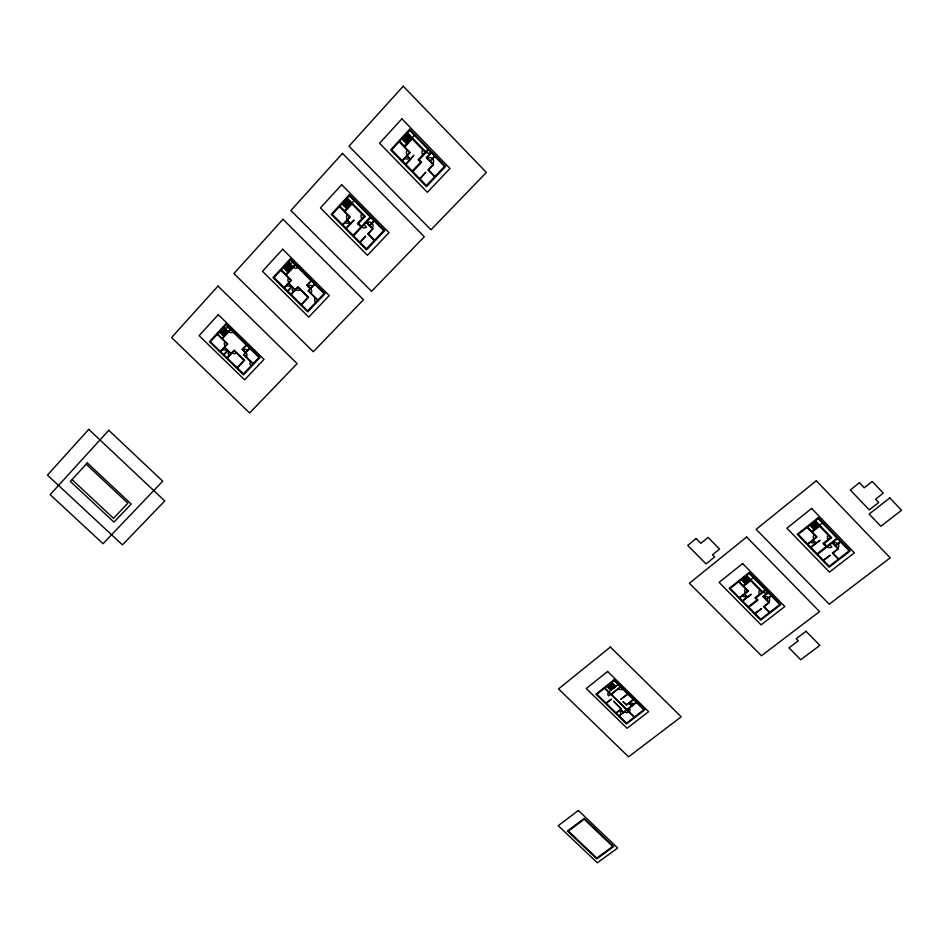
<?xml version="1.0" encoding="UTF-8"?>
<svg xmlns="http://www.w3.org/2000/svg" width="949" height="949" viewBox="0 0 949 949"><rect width="100%" height="100%" fill="white"/><g stroke="black" fill="none" stroke-linecap="round" stroke-linejoin="round"><path stroke-width="1.42" d="M222.73 330.335L222.291 331.201L223.11 330.691M222.92 330.513L224.83 328.437M221.663 334.202L225.957 329.54M222.042 338.425L230.334 329.445M285.602 269.872L290.608 264.451M344.345 206.23L349.612 200.524M404.286 141.282L409.814 135.292M222.339 338.71L230.619 329.73M294.914 264.557L285.898 274.308L281.319 269.765M354.06 200.607L344.582 210.856L339.92 206.147M414.416 135.339L404.44 146.11L399.707 141.247M285.969 275.424L295.495 265.127M344.629 212.007L352.53 203.477M404.488 147.32L412.779 138.352M220.346 351.367L227.214 343.953L217.297 334.297M220.631 351.64L227.748 343.977L217.535 334.036M284.154 287.571L290.904 280.311L280.821 270.299M342.553 224.711L349.647 217.072L339.398 206.716M402.127 160.583L409.577 152.552L399.161 141.84M284.451 287.867L291.45 280.323L286.23 275.139M342.85 225.008L350.217 217.084L344.902 211.722M402.423 160.891L410.158 152.564L404.772 147.012M223.667 354.594L227.499 350.466M223.952 354.867L227.784 350.75M287.535 290.928L291.592 286.574M345.994 228.175L350.24 223.608M350.513 223.323L354.096 220.085L346.29 228.472M405.614 164.165L410.087 159.361M410.371 159.064L413.823 155.351L405.923 164.474M287.832 291.213L291.877 286.871M226.989 357.82L234.118 350.169L244.557 360.335L237.404 367.939M227.274 358.093L234.166 350.715L244.023 360.323M290.916 294.261L297.939 286.752L308.555 297.286L301.521 304.759M291.213 294.558L297.974 287.322L308.01 297.274L301.224 304.475M364.119 216.313L357.441 223.466L360.893 226.953M358.022 224.047L365.223 216.336L347.275 198.163M427.916 149.278L418.118 159.764L420.514 162.232L412.293 171.022M246.242 344.973L242.125 349.386L245.447 352.625M428.509 149.883L419.256 159.776L421.653 162.243L412.874 171.615M242.647 349.398L246.526 345.258M353.064 235.305L370.229 216.989M311.106 280.667L306.752 285.317L310.133 288.674M431.131 152.587L426.315 157.724L432.993 164.616L427.987 169.93L434.654 176.775M307.298 285.329L311.402 280.951M353.645 235.886L370.81 217.57M426.896 157.736L431.427 152.896M249.575 348.224L243.513 354.689L252.885 363.823M249.86 348.508L244.035 354.712L253.134 363.574M314.499 284.036L308.081 290.845L317.63 300.323M369.375 225.637L373.953 220.761M429.814 161.33L434.63 156.194M314.783 284.32L308.639 290.868L317.879 300.05M374.25 221.058L369.932 225.648L373.076 228.828L368.307 233.881L374.57 240.204M434.927 156.514L430.395 161.33L433.586 164.616L428.568 169.93L434.939 176.478M237.12 367.666L244.273 360.062M359.896 242.197L365.638 236.111L360.193 242.493M419.755 178.673L425.769 172.279L420.051 178.981M608.938 688.298L613.718 684.502M743.364 581.796L748.654 577.609M812.012 527.419L817.564 523.018M608.843 691.94L618.096 684.62M743.15 585.723L753.34 577.668M811.703 531.499L822.403 523.041M743.66 586.257L750.671 580.717M812.237 532.045L819.592 526.232M610.705 694.229L608.606 695.89A2.93 2.55 13.6 0 1 608.689 692.26M611.085 694.134L620.349 686.827M611.346 694.383L620.599 687.076M739.401 597.668L747.836 591.025L738.69 581.737M807.587 543.967L816.448 536.98L807.184 527.395M605.984 703.067L611.524 699.152L606.245 703.316M739.662 597.941L748.405 591.061L738.986 581.512M807.86 544.24L817.03 537.015L807.492 527.146M742.462 600.776L747.171 597.075M747.468 596.85L751.371 594.252L742.735 601.049M810.695 547.17L815.642 543.291M815.95 543.042L820.043 540.313L810.968 547.443M627.621 693.944L620.693 699.377L627.87 694.194M830.541 537.585L823.068 543.445L826.188 546.671M765.191 589.72L754.87 597.799L756.982 599.946L748.322 606.708M823.59 543.991L831.68 537.644L815.452 520.823M765.701 590.254L755.973 597.87L758.085 600.017L748.844 607.23M817.101 553.777L837.018 538.202M768.002 592.591L762.949 596.553L768.809 602.508L763.554 606.601L769.402 612.544M763.506 596.589L768.275 592.864M817.623 554.311L837.54 538.747M616.02 712.841L621.049 708.927L613.54 701.121L621.571 708.962L620.824 709.555M633.208 699.425L626.542 704.633L622.959 701.596L626.53 705.095L628.879 703.256M616.281 713.09L620.551 709.757L623.268 712.414M633.469 699.674L629.151 703.043L631.88 705.712M766.009 599.661L771.074 595.723M835.073 545.841L840.387 541.701M771.335 595.984L766.578 599.697L769.378 602.544L764.111 606.636L769.698 612.307M840.66 541.974L835.654 545.877L838.489 548.819L832.961 553.113L838.619 558.973M618.997 715.748L626.637 709.793M626.909 709.579L636.198 702.343M619.246 715.997L626.886 710.042M627.159 709.828L636.447 702.604M754.882 613.339L761.478 608.689L755.143 613.612M823.281 560.159L830.197 555.26L823.542 560.432M72.041 479.613L113.536 518.296L127.854 503.195L86.181 464.156M219.409 332.008L223.917 336.397M224.699 347.251L231.07 353.443M224.462 347.512L230.821 353.704M604.81 687.989L634.466 716.958M604.537 688.203L634.193 717.171M620.563 709.294L623.54 712.201M223.703 327.334L228.223 331.735M223.229 327.856L227.736 332.257M222.742 328.378L227.262 332.779M222.268 328.888L226.787 333.289M242.363 349.125L245.684 352.364M221.793 329.41L226.301 333.811M221.319 329.932L225.826 334.333M220.832 330.454L225.352 334.843M220.358 330.976L224.866 335.365M219.883 331.486L224.391 335.887M611.702 682.521L615.747 686.483M611.168 682.948L615.213 686.898M610.634 683.363L614.679 687.325M610.1 683.79L614.145 687.752M609.566 684.217L613.612 688.167M628.629 703.007L631.607 705.926M609.033 684.632L613.078 688.594M608.511 685.059L612.544 689.01M607.977 685.475L612.022 689.437M607.443 685.902L611.488 689.852M606.909 686.317L610.954 690.267M286.645 263.976L291.236 268.543M307.002 285.044L310.394 288.401M286.088 264.581L290.679 269.148M285.53 265.186L290.121 269.741M284.973 265.791L289.564 270.346M284.415 266.396L289.006 270.951M283.87 267.001L288.449 271.544M283.312 267.594L287.903 272.149M288.745 283.241L295.222 289.659M288.496 283.514L294.973 289.931M292.909 266.728L288.318 262.161A3.25 2.954 55.4 0 0 292.624 262.268M287.761 262.766L292.351 267.333M287.203 263.371L291.794 267.938M358.544 223.478L361.415 226.384M374.297 240.488L367.749 233.869L372.506 228.816L366.231 222.457M347.37 220.144L350.81 223.62M347.097 220.429L350.537 223.905M744.668 594.003L747.741 597.111M744.372 594.24L747.432 597.348M346.693 198.792L351.355 203.525M351.996 204.047L364.701 216.906M346.1 199.432L350.774 204.154M345.519 200.073L350.181 204.794M366.504 222.173L369.636 225.352M344.938 200.702L349.6 205.423M344.345 201.342L349.018 206.052M343.763 201.971L348.425 206.692M343.182 202.6L347.844 207.321M364.108 224.723L366.433 227.06A3.31 3.072 59.4 0 1 361.996 226.977M342.601 203.24L347.263 207.95M342.02 203.869L346.682 208.59M746.566 575.485L762.581 591.761M745.985 575.96L762 592.223M745.392 576.423L749.556 580.658M744.811 576.885L748.963 581.12M763.245 596.316L766.306 599.436M744.218 577.36L748.381 581.583M743.636 577.822L747.788 582.045M743.043 578.285L747.207 582.52M742.462 578.76L746.614 582.983M741.869 579.222L746.033 583.445M741.288 579.685L745.439 583.908M405.603 134.853L410.348 139.74M426.599 157.427L430.099 161.022M404.986 135.517L409.731 140.405M404.369 136.181L409.114 141.069M403.752 136.846L408.497 141.733M403.147 137.51L407.88 142.397M402.53 138.186L407.263 143.062M401.913 138.851L406.658 143.726M407.18 155.778L410.668 159.373M406.896 156.087L410.395 159.681M838.311 559.21L832.38 553.077L837.908 548.783L832.226 542.899M813.103 540.1L816.223 543.314M812.795 540.349L815.915 543.563M407.441 132.848L425.686 151.662M406.836 133.512L411.569 138.4M412.234 138.945L425.128 152.255M406.219 134.177L410.953 139.076M814.835 521.321L831.063 538.13M814.218 521.808L818.441 526.173M813.601 522.294L817.824 526.671M832.546 542.65L835.381 545.604M812.985 522.792L817.208 527.158M812.368 523.279L816.579 527.644M811.751 523.765L815.962 528.13M811.134 524.251L815.345 528.617M810.517 524.75L814.728 529.115M829.77 544.821L831.87 546.992A3.227 2.894 -4.2 0 1 827.314 546.731M809.9 525.236L814.112 529.601M824.195 543.504L826.793 546.197M226.455 349.457A2.788 2.467 49.1 0 1 222.778 349.327M228.08 327.239A3.167 2.8 50.6 0 1 223.917 327.108M243.442 350.181A3.132 2.788 48.5 0 1 247.594 350.323M245.945 352.672A3.132 2.788 48.3 0 1 246.277 356.895M229.148 355.507A2.776 2.467 48.6 0 1 228.828 351.771M250.975 365.851A3.12 2.776 47.6 0 1 250.655 361.652M225.328 345.994A3.144 2.776 49.3 0 1 224.96 341.77M236.408 352.898A3.132 2.776 48.8 0 1 232.268 352.743M232.873 331.925A3.155 2.8 50.3 0 1 228.721 331.782M430.87 152.315A3.428 3.227 70.7 0 1 426.279 152.267M427.738 158.59A3.416 3.215 69.5 0 1 432.317 158.649M432.625 158.958A3.416 3.215 69.5 0 1 432.744 163.762M408.995 158.234A3.037 2.847 68.7 0 1 404.938 158.186M407.37 154.936A3.428 3.203 69.2 0 1 407.216 150.132M422.91 154.628A3.428 3.215 70.2 0 1 422.768 149.823M293.194 291.829A2.859 2.598 52.8 0 1 292.944 287.915M290.524 285.519A2.871 2.598 53.4 0 1 286.717 285.412M315.614 302.446A3.203 2.93 51.6 0 1 315.353 298.069M310.643 288.721A3.215 2.93 52.6 0 1 310.916 293.122M308.105 286.135A3.227 2.942 52.8 0 1 312.411 286.254M297.784 267.416A3.25 2.954 54.9 0 1 293.478 267.298M288.911 282.458A3.227 2.93 53.6 0 1 288.615 278.045M300.252 289.575A3.227 2.93 53 0 1 295.969 289.457M347.548 219.338A3.321 3.072 60 0 1 347.322 214.723M361.996 218.578A3.321 3.084 60.3 0 1 361.794 213.964M367.322 223.003A3.31 3.072 59.4 0 1 371.759 223.098M372.055 223.395A3.31 3.072 59.4 0 1 372.257 227.997M349.161 222.517A2.954 2.717 59.6 0 1 345.234 222.434M622.627 689.057A2.942 2.574 13 0 1 618.487 688.749M628.902 711.999A2.93 2.539 12.7 0 1 624.786 711.691M621.168 714.051A2.93 2.539 12.9 0 1 621.263 710.457M629.863 703.743A2.942 2.55 12.3 0 1 634.003 704.051M629.282 708.179A2.93 2.539 12.6 0 1 629.163 711.797M746.211 596.102A2.764 2.467 3.3 0 1 742.308 595.853M745.511 592.852A3.12 2.788 3 0 1 745.772 588.914M768.915 597.882A3.12 2.788 2 0 1 768.643 601.808M764.242 597.336A3.12 2.788 2 0 1 768.654 597.609M767.777 592.366A3.132 2.8 1.7 0 1 763.364 592.093M759.651 594.062A3.132 2.788 2.1 0 1 759.924 590.112M814.017 538.902A3.227 2.906 -3.8 0 1 814.349 534.809M833.281 543.421A3.238 2.894 -4.5 0 1 837.848 543.682M838.109 543.955A3.238 2.894 -4.5 0 1 837.742 548.048M814.669 542.282A2.859 2.574 -3.4 0 1 810.636 542.057M828.086 539.507A3.238 2.906 -4.6 0 1 828.441 535.402M88.743 429.339L47.45 475.129L122.457 544.868L164.782 500.953L88.743 429.339M218.009 286.052L171.579 337.536L249.611 412.957L297.132 363.645L218.009 286.052M282.968 219.266L233.917 273.549L313.289 351.711L363.467 299.742L282.968 219.266M342.47 153.418L290.892 210.5L371.569 291.355L424.286 236.74L342.47 153.418M403.23 86.181L349.007 146.182L430.965 229.824L486.363 172.457L403.23 86.181M108.779 430.265L50.155 494.643L103.038 543.694L162.694 481.19L108.779 430.265M218.258 314.677L199.124 335.649L244.628 379.814L264.012 359.363L218.258 314.677M87.32 462.91L70.356 481.451L113.999 522.116L131.187 504.014L87.32 462.91M282.683 249.219L262.482 271.319L308.769 317.108L329.244 295.554L282.683 249.219M341.676 184.687L320.43 207.938L367.477 255.305L388.995 232.659L341.676 184.687M401.89 118.839L379.553 143.263L427.347 192.291L449.968 168.483L401.89 118.839M225.732 323.965L209.421 341.711L243.537 374.855L260.014 357.429L225.732 323.965M225.815 325.033L210.453 341.759L243.454 373.811L258.97 357.393L225.815 325.033M290.252 258.863L273.015 277.582L307.725 311.936L325.127 293.573L290.252 258.863M349.327 194.699L331.213 214.379L366.492 249.919L384.784 230.619L349.327 194.699M409.624 129.218L390.585 149.895L426.421 186.68L445.639 166.395L409.624 129.218M290.323 259.99L274.083 277.606L307.666 310.845L324.048 293.538L290.323 259.99M349.386 195.874L332.316 214.391L366.444 248.78L383.669 230.595L349.386 195.874M409.671 130.44L391.723 149.906L426.398 185.494L444.5 166.383L409.671 130.44M696.103 538.534L687.74 545.402L706.056 563.92L714.633 556.98L712.497 554.809L719.556 549.08L708.073 537.419L700.837 543.338L696.103 538.534M610.361 647.052L558.534 688.903L628.57 756.839L681.216 716.803L610.361 647.052M746.649 537.015L689.389 583.244L761.454 655.771L819.545 611.583L746.649 537.015M816.306 480.763L756.175 529.317L829.212 604.228L890.198 557.846L816.306 480.763M607.597 671.477L586.268 688.523L627.075 728.274L648.606 711.667L607.597 671.477M742.64 563.576L719.093 582.389L761.074 624.857L784.835 606.518L742.64 563.576M811.632 508.45L786.899 528.213L829.462 572.093L854.397 552.84L811.632 508.45M859.474 482.721L850.292 490.028L869.26 509.886L878.691 502.507L875.536 499.198L883.294 493.1L872.226 481.451L864.266 487.75L859.474 482.721M614.074 679.745L595.913 694.158L626.506 723.992L644.798 709.84L614.074 679.745M749.236 572.437L729.164 588.368L760.659 620.219L780.849 604.608L749.236 572.437M818.263 517.62L797.196 534.346L829.106 567.265L850.304 550.871L818.263 517.62M614.05 680.658L596.933 694.241L626.53 723.091L643.766 709.757L614.05 680.658M749.164 573.433L730.267 588.427L760.718 619.258L779.746 604.537L749.164 573.433M818.18 518.664L798.334 534.417L829.201 566.256L849.165 550.811L818.18 518.664M889.818 497.917L869.165 514.05L880.85 526.28L901.55 510.265L889.818 497.917M806.021 631.275L796.211 638.701L798.299 640.824L788.987 647.859L800.707 659.721L819.877 645.379L806.021 631.275M578.356 810.482L558.226 825.677L597.36 862.819L617.669 848.003L578.356 810.482M584.24 818.418L567.431 831.016L596.779 858.881L613.706 846.508L584.24 818.418M584.228 819.272L568.427 831.11L596.802 858.05L612.698 846.425L584.228 819.272"/></g></svg>
